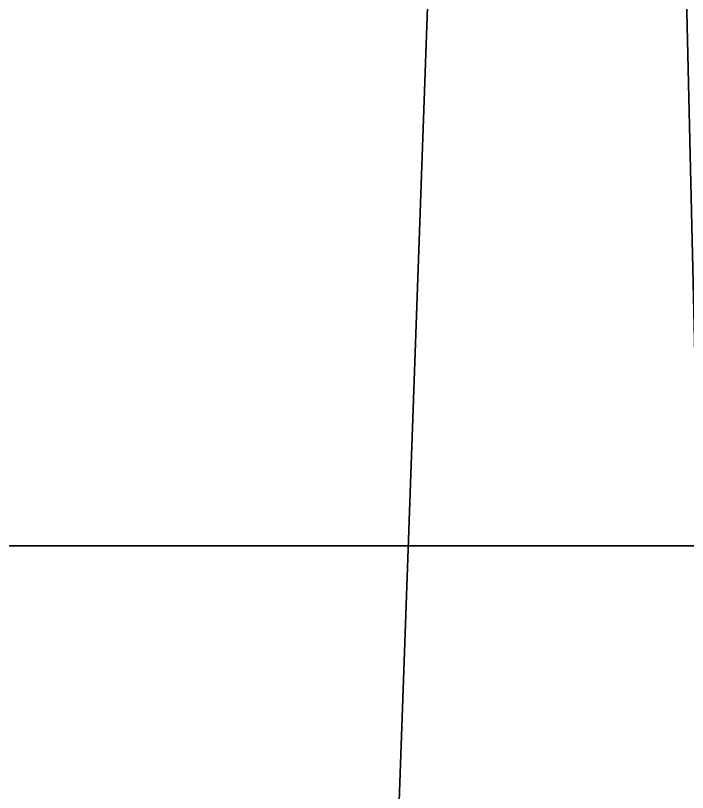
# Model space of a CAD drawing. Extents: x 0 to 2378, y -75 to 4875.
# Drawn here: x 2330.78 to 2340.3, y 1196.5 to 1207.52 of the extents above; entities that cross this region are included whole.
import ezdxf

# ---------------------------------------------------------------- set-up
doc = ezdxf.new("R2010")
doc.units = 0
doc.header["$LTSCALE"] = 25.4
doc.layers.get('0').update_dxf_attribs({"color": 13, "linetype": 'CONTINUOUS'})

# ---------------------------------------------------------------- blocks, each defined once
blk = doc.blocks.new('GROUP_1')
at = {"color": 250}
for p, q in [((2350, 1275, 1981.818), (2275, 1275, 1981.818)), ((2350, 1275, 2261.791), (2275, 1275, 2261.791)), ((2350, 1275, 1981.818), (2275, 1275, 1981.818)), ((2350, 1275, 2261.791), (2275, 1275, 2261.791))]:
    blk.add_line(p, q, dxfattribs=at)
mesh = blk.add_polyface(dxfattribs=at)
corners = [(2350, 1275, 2261.791), (2275, 3390.037, 3800), (2275, 1275, 2261.791), (2350, 3390.037, 3800)]
mesh.append_faces([[corners[k] for k in face] for face in [(0, 1, 2), (1, 0, 3)]], dxfattribs={"vtx0": -1, "color": 250})
mesh = blk.add_polyface(dxfattribs=at)
corners = [(2345, 3386.135, 3812), (2293, 1263, 2267.902), (2293, 3386.135, 3812), (2345, 1263, 2267.902)]
mesh.append_faces([[corners[k] for k in face] for face in [(0, 1, 2), (1, 0, 3)]], dxfattribs={"vtx0": -1, "color": 250})
mesh = blk.add_polyface(dxfattribs=at)
corners = [(2345, 1087, 2357.526), (2293, 3328.902, 3988), (2293, 1087, 2357.526), (2345, 3328.902, 3988)]
mesh.append_faces([[corners[k] for k in face] for face in [(0, 1, 2), (1, 0, 3)]], dxfattribs={"vtx0": -1, "color": 250})
mesh = blk.add_polyface(dxfattribs=at)
corners = [(2350, 3325, 4000), (2275, 1075, 2363.636), (2275, 3325, 4000), (2350, 1075, 2363.636)]
mesh.append_faces([[corners[k] for k in face] for face in [(0, 1, 2), (1, 0, 3)]], dxfattribs={"vtx0": -1, "color": 250})
mesh = blk.add_polyface(dxfattribs=at)
corners = [(0, 0, 5349.778), (75, 1262.302, 5349.778), (0, 1262.302, 5349.778), (75, 75, 5349.778), (2350, 0, 5349.778), (2275, 75, 5349.778), (2275, 1524.505, 5349.778), (2350, 1524.505, 5349.778)]
mesh.append_faces([[corners[k] for k in face] for face in [(0, 1, 2), (6, 4, 7)]], dxfattribs={"vtx0": -1, "color": 250})
mesh.append_faces([[corners[k] for k in face] for face in [(1, 0, 3), (3, 4, 5), (5, 4, 6)]], dxfattribs={"vtx0": -1, "vtx1": -1, "color": 250})
mesh.append_faces([[corners[k] for k in face] for face in [(3, 0, 4)]], dxfattribs={"vtx0": -1, "vtx2": -1, "color": 250})
mesh = blk.add_polyface(dxfattribs=at)
corners = [(2345, 1512.505, 5361.778), (2293, 57, 5361.778), (2293, 1512.505, 5361.778), (57, 1266.034, 5361.778), (5, 5, 5361.778), (5, 1266.034, 5361.778), (57, 57, 5361.778), (2345, 5, 5361.778)]
mesh.append_faces([[corners[k] for k in face] for face in [(0, 1, 2), (3, 4, 5)]], dxfattribs={"vtx0": -1, "color": 250})
mesh.append_faces([[corners[k] for k in face] for face in [(4, 6, 7), (7, 1, 0)]], dxfattribs={"vtx0": -1, "vtx1": -1, "color": 250})
mesh.append_faces([[corners[k] for k in face] for face in [(4, 3, 6), (7, 6, 1)]], dxfattribs={"vtx0": -1, "vtx2": -1, "color": 250})
mesh = blk.add_polyface(dxfattribs=at)
corners = [(5, 5, 5537.778), (57, 1320.773, 5537.778), (5, 1320.773, 5537.778), (57, 57, 5537.778), (2345, 5, 5537.778), (2293, 57, 5537.778), (2293, 1336.505, 5537.778), (2345, 1336.505, 5537.778)]
mesh.append_faces([[corners[k] for k in face] for face in [(0, 1, 2), (6, 4, 7)]], dxfattribs={"vtx0": -1, "color": 250})
mesh.append_faces([[corners[k] for k in face] for face in [(1, 0, 3), (3, 4, 5), (5, 4, 6)]], dxfattribs={"vtx0": -1, "vtx1": -1, "color": 250})
mesh.append_faces([[corners[k] for k in face] for face in [(3, 0, 4)]], dxfattribs={"vtx0": -1, "vtx2": -1, "color": 250})
mesh = blk.add_polyface(dxfattribs=at)
corners = [(2350, 1324.505, 5549.778), (2275, 75, 5549.778), (2275, 1324.505, 5549.778), (75, 1324.505, 5549.778), (0, 0, 5549.778), (0, 1324.505, 5549.778), (75, 75, 5549.778), (2350, 0, 5549.778)]
mesh.append_faces([[corners[k] for k in face] for face in [(0, 1, 2), (3, 4, 5)]], dxfattribs={"vtx0": -1, "color": 250})
mesh.append_faces([[corners[k] for k in face] for face in [(4, 6, 7), (7, 1, 0)]], dxfattribs={"vtx0": -1, "vtx1": -1, "color": 250})
mesh.append_faces([[corners[k] for k in face] for face in [(4, 3, 6), (7, 6, 1)]], dxfattribs={"vtx0": -1, "vtx2": -1, "color": 250})
mesh = blk.add_polyface(dxfattribs=at)
corners = [(0, 0, 1981.818), (75, 75, 1981.818), (0, 1009.963, 1981.818), (2350, 0, 1981.818), (2275, 75, 1981.818), (2275, 1275, 1981.818), (2350, 1275, 1981.818), (75, 1009.963, 1981.818)]
mesh.append_faces([[corners[k] for k in face] for face in [(5, 3, 6)]], dxfattribs={"vtx0": -1, "color": 250})
mesh.append_faces([[corners[k] for k in face] for face in [(0, 1, 2), (1, 3, 4), (4, 3, 5)]], dxfattribs={"vtx0": -1, "vtx1": -1, "color": 250})
mesh.append_faces([[corners[k] for k in face] for face in [(1, 0, 3)]], dxfattribs={"vtx0": -1, "vtx2": -1, "color": 250})
mesh.append_faces([[corners[k] for k in face] for face in [(7, 2, 1)]], dxfattribs={"vtx1": -1, "color": 250})
mesh = blk.add_polyface(dxfattribs=at)
corners = [(2350, 1275, 2261.791), (2275, 1275, 1981.818), (2350, 1275, 1981.818), (2275, 1275, 2261.791)]
mesh.append_faces([[corners[k] for k in face] for face in [(0, 1, 2), (1, 0, 3)]], dxfattribs={"vtx0": -1, "color": 250})
blk = doc.blocks.new('GROUP_2')
at = {"color": 0}
blk.add_blockref('GROUP_1', (0, 0, 700), dxfattribs=at)
blk = doc.blocks.new('GROUP_39')
at = {"color": 0}
blk.add_blockref('GROUP_2', (0, 0), dxfattribs=at)

msp = doc.modelspace()

# ---------------------------------------------------------------- block references
at = {"color": 0}
msp.add_blockref('GROUP_39', (-0.17, -75), dxfattribs=at)

doc.saveas('drawing.dxf')
